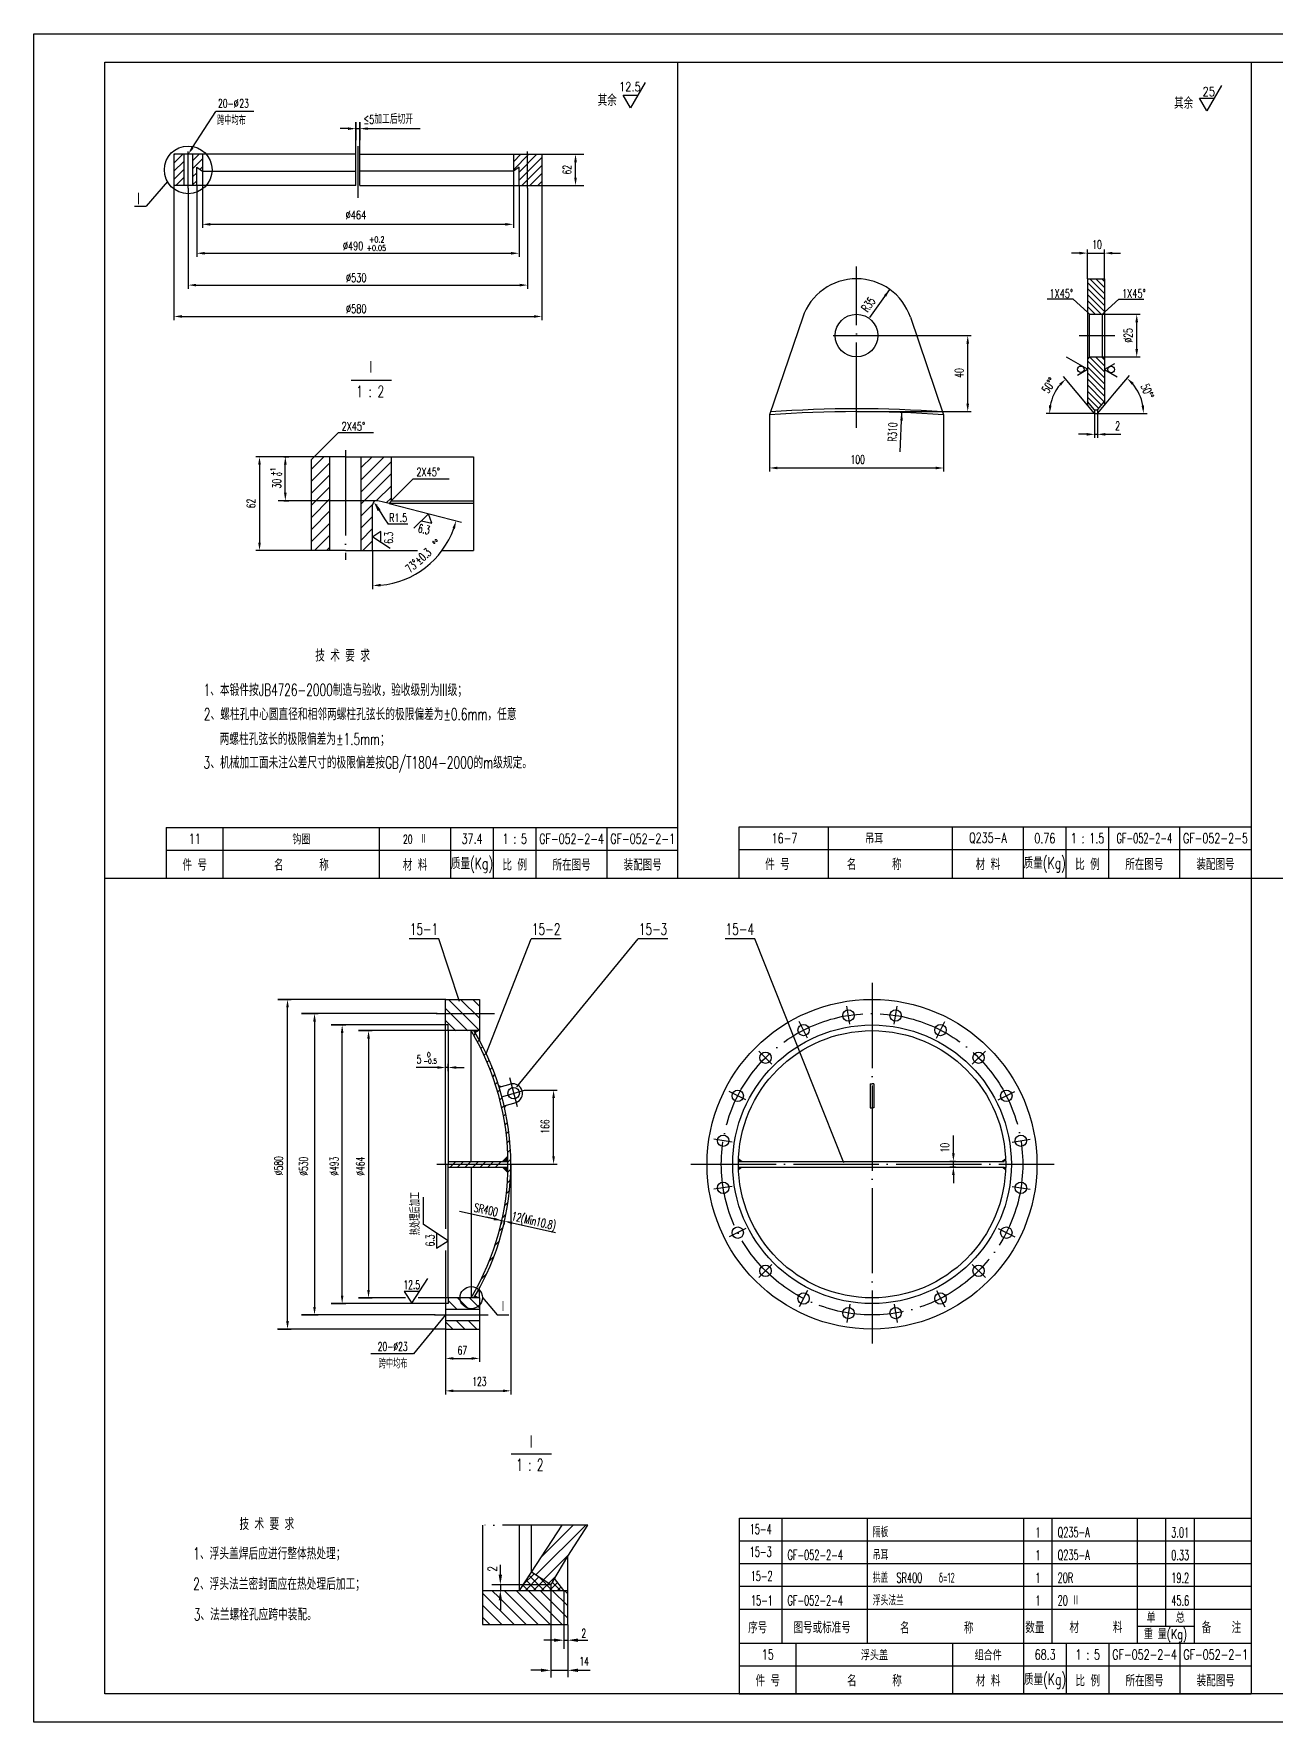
# Model space of a CAD drawing. Extents: x -1168 to 1459, y 189 to 1542.
# Drawn here: x -282 to 155, y 189 to 783 of the extents above; entities that cross this region are included whole.
import ezdxf
from ezdxf.enums import TextEntityAlignment as Align

# ---------------------------------------------------------------- set-up
doc = ezdxf.new("R2010")
doc.units = 0
doc.header["$MEASUREMENT"] = 0
doc.linetypes.add('DASHDOT-M', pattern=[36, 30, -3, 0, -3])
doc.linetypes.add('DIVIDE-M', pattern=[39, 30, -3, 0, -3, 0, -3])
doc.layers.get('0').update_dxf_attribs({"linetype": 'CONTINUOUS'})
for name, color, linetype in [('CDR_DWG1', 4, 'CONTINUOUS'), ('CDR_DWG2', 2, 'CONTINUOUS'), ('CDR_DWG3', 1, 'DASHDOT-M'), ('CDR_DWG4', 3, 'DIVIDE-M')]:
    doc.layers.add(name, color=color, linetype=linetype)
doc.styles.add('HZ', font='romans', dxfattribs={"width": 0.7, "bigfont": 'hz'})

# ---------------------------------------------------------------- blocks, each defined once
blk = doc.blocks.new('*X77')
for p, q in [((9.98, 45.33), (10.61, 45.97)), ((11.23, 43.05), (11.88, 43.7)), ((12.44, 40.72), (13.1, 41.39)), ((13.58, 38.33), (14.26, 39.01)), ((14.67, 35.88), (15.37, 36.58)), ((15.69, 33.37), (16.41, 34.09)), ((16.66, 30.8), (17.39, 31.53)), ((17.56, 28.16), (18.31, 28.92)), ((18.39, 25.46), (19.16, 26.23)), ((19.14, 22.68), (19.94, 23.47)), ((19.83, 19.83), (20.64, 20.64)), ((20.43, 16.89), (21.27, 17.73)), ((20.94, 13.87), (21.81, 14.73)), ((21.37, 10.76), (22.26, 11.65)), ((21.69, 7.55), (22.61, 8.47)), ((21.9, 4.22), (22.85, 5.18)), ((22, 0.78), (22.98, 1.77)), ((21.77, -6.52), (22.84, -5.45)), ((21.96, -2.79), (22.98, -1.77)), ((21.41, -10.41), (22.53, -9.29)), ((20.04, -18.86), (21.29, -17.6)), ((20.84, -14.51), (22.02, -13.33)), ((18.93, -23.5), (20.28, -22.15)), ((17.44, -28.52), (18.91, -27.06)), ((15.41, -34.09), (17.05, -32.45)), ((12.56, -40.48), (14.48, -38.56))]:
    blk.add_line(p, q)
blk = doc.blocks.new('*X73')
at = {"color": 0}
for p, q in [((138.34, 56.82), (127.28, 67.89)), ((133.11, 66.29), (130.58, 68.82)), ((146.83, 56.82), (134.83, 68.82)), ((151.07, 56.82), (139.07, 68.82)), ((155.31, 56.82), (143.31, 68.82)), ((157.28, 59.1), (147.55, 68.82)), ((157.28, 63.34), (151.8, 68.82)), ((157.28, 67.58), (156.04, 68.82)), ((134.1, 56.82), (127.28, 63.64)), ((129.86, 56.82), (127.28, 59.4)), ((142.58, 56.82), (134.08, 65.32))]:
    blk.add_line(p, q, dxfattribs=at)
blk = doc.blocks.new('*X72')
at = {"color": 0}
for p, q in [((141.67, 70.96), (145.38, 74.67)), ((142.36, 68.82), (147.09, 73.55)), ((146.14, 68.82), (142.59, 72.37)), ((148.97, 68.82), (143.71, 74.08)), ((145.19, 68.82), (148.8, 72.43)), ((151.8, 68.82), (147.03, 73.59)), ((148.02, 68.82), (153.17, 73.97)), ((150.84, 68.82), (153.63, 71.61)), ((154.63, 68.82), (151.77, 71.67)), ((140.48, 68.82), (140.36, 68.95)), ((143.31, 68.82), (141.47, 70.66)), ((153.67, 68.82), (154.89, 70.04))]:
    blk.add_line(p, q, dxfattribs=at)
blk = doc.blocks.new('*X71')
for p, q in [((18.71, 5.45), (36.26, 23)), ((20.8, 11.96), (31.84, 23)), ((21.38, 3.71), (30.56, 12.89))]:
    blk.add_line(p, q)
blk = doc.blocks.new('*X79')
at = {"color": 0}
for p, q in [((139.69, 161.53), (136.66, 164.57)), ((143.94, 161.53), (139.94, 165.53)), ((147.66, 162.05), (144.18, 165.53)), ((138.21, 154.53), (135.66, 157.08)), ((142.45, 154.53), (139.45, 157.53)), ((146.69, 154.53), (143.69, 157.53))]:
    blk.add_line(p, q, dxfattribs=at)
blk = doc.blocks.new('*X78')
for p, q in [((101.65, 99), (103.65, 101)), ((104.3, 99), (106.3, 101)), ((106.95, 99), (108.95, 101)), ((109.61, 99), (111.61, 101)), ((112.26, 99), (114.26, 101)), ((114.91, 99), (116.91, 101)), ((117.56, 99), (119.56, 101))]:
    blk.add_line(p, q)
blk = doc.blocks.new('*X80')
at = {"color": 0}
for p, q in [((143.52, 259.53), (135.66, 267.39)), ((147.66, 259.63), (136.76, 270.53)), ((147.66, 263.88), (141, 270.53)), ((147.66, 268.12), (145.25, 270.53)), ((139.27, 259.53), (135.66, 263.15))]:
    blk.add_line(p, q, dxfattribs=at)
blk = doc.blocks.new('*X83')
for p, q in [((97.49, 122.95), (101.86, 127.31)), ((97.49, 118.71), (103.99, 125.21)), ((114.99, 119.24), (123.07, 127.31)), ((114.99, 123.48), (118.83, 127.31)), ((114.99, 114.99), (125.49, 125.49)), ((97.49, 114.46), (103.99, 120.96)), ((114.99, 110.75), (125.49, 121.25)), ((97.49, 110.22), (103.99, 116.72)), ((120.35, 111.87), (125.49, 117.01)), ((97.49, 105.98), (103.99, 112.48)), ((97.49, 101.74), (103.99, 108.24)), ((114.99, 106.51), (119, 110.51)), ((123.8, 111.07), (125.49, 112.77)), ((97.49, 97.49), (103.99, 103.99)), ((114.99, 102.27), (118.99, 106.27)), ((114.99, 98.02), (118.99, 102.02)), ((98.56, 94.31), (103.99, 99.75)), ((102.8, 94.31), (103.99, 95.51)), ((115.53, 94.31), (118.99, 97.78))]:
    blk.add_line(p, q)
blk = doc.blocks.new('*X82')
for p, q in [((47.89, 211.94), (51.06, 215.11)), ((47.89, 214.77), (48.23, 215.11)), ((54.39, 212.78), (56.72, 215.11)), ((47.89, 209.11), (51.39, 212.61)), ((47.89, 206.28), (51.39, 209.78)), ((54.39, 209.96), (57.89, 213.46)), ((54.39, 207.13), (55.89, 208.63)), ((57.02, 209.76), (57.89, 210.63)), ((48.54, 204.11), (51.39, 206.96)), ((51.37, 204.11), (51.39, 204.13)), ((54.39, 204.3), (55.89, 205.8))]:
    blk.add_line(p, q)
blk = doc.blocks.new('*X81')
for p, q in [((167.24, 209.67), (172.68, 215.11)), ((167.24, 212.5), (169.85, 215.11)), ((169.24, 208.84), (175.51, 215.11)), ((169.24, 206.01), (177.24, 214.01)), ((170.17, 204.11), (177.24, 211.18)), ((173, 204.11), (177.24, 208.36)), ((175.82, 204.11), (177.24, 205.53))]:
    blk.add_line(p, q)

msp = doc.modelspace()

# ---------------------------------------------------------------- linework, layer by layer
for p, q in [((-281.63, 782.8), (559.37, 782.8)), ((-281.63, 188.8), (-281.63, 782.8)), ((-55.13, 485.8), (-55.13, 772.8)), ((146.37, 772.8), (146.37, 198.8)), ((136.03, 764.63), (130.88, 755.71)), ((-225.82, 742.77), (-217.59, 755.45)), ((-204.27, 755.45), (-217.59, 755.45)), ((128.3, 760.17), (133.46, 760.17)), ((130.88, 755.71), (128.3, 760.17)), ((-171.14, 749.43), (-173.94, 749.43)), ((-168.34, 740.48), (-168.34, 751.67)), ((-168.34, 751.67), (-168.34, 745.35)), ((-168.34, 749.43), (-166.99, 749.43)), ((-166.99, 740.48), (-166.99, 751.67)), ((-166.99, 751.67), (-166.99, 745.35)), ((-164.19, 749.43), (-145.76, 749.43)), ((-103.05, 740.42), (-88.22, 740.42)), ((-91.49, 740.42), (-89.9, 740.42)), ((-91.15, 732.22), (-91.15, 737.62)), ((-234.65, 730.81), (-242.13, 722.18)), ((-222.34, 734.42), (-222.34, 714.52)), ((-112.99, 734.42), (-112.99, 714.52)), ((-232.34, 729.42), (-232.34, 682.1)), ((-227.34, 728.52), (-227.34, 693.13)), ((-224.34, 729.42), (-224.34, 704.33)), ((-110.99, 729.42), (-110.99, 704.33)), ((-107.99, 728.52), (-107.99, 693.13)), ((-103.05, 729.42), (-88.22, 729.42)), ((-102.99, 729.42), (-102.99, 682.1)), ((-91.49, 729.42), (-89.9, 729.42)), ((-246.24, 722.18), (-242.13, 722.18)), ((-219.54, 715.77), (-115.79, 715.77)), ((88.86, 696.62), (88.86, 706.89)), ((94.86, 696.62), (94.86, 706.89)), ((-221.54, 705.58), (-113.79, 705.58)), ((86.06, 705.64), (83.26, 705.64)), ((88.86, 705.64), (94.86, 705.64)), ((97.66, 705.64), (100.46, 705.64)), ((94.86, 689.31), (88.86, 695.31)), ((94.86, 691.43), (89.67, 696.62)), ((94.86, 693.55), (91.8, 696.62)), ((94.86, 695.68), (93.92, 696.62)), ((-224.54, 694.38), (-110.79, 694.38)), ((12.29, 683.03), (19.35, 692.86)), ((83.83, 689.41), (74.65, 689.41)), ((88.86, 684.87), (83.83, 689.41)), ((94.86, 687.19), (88.86, 693.19)), ((94.86, 685.07), (88.86, 691.07)), ((94.86, 684.87), (99.9, 689.41)), ((99.9, 689.41), (108.74, 689.41)), ((-229.54, 683.35), (-105.79, 683.35)), ((93.69, 684.12), (88.86, 688.95)), ((93.69, 684.12), (107.43, 684.12)), ((106.18, 671.92), (106.18, 681.32)), ((19.85, 676.62), (48.01, 676.62)), ((46.76, 652.67), (46.76, 673.82)), ((88.86, 664.76), (81.51, 669)), ((94.86, 661.74), (88.86, 667.74)), ((94.86, 659.61), (88.86, 665.61)), ((94.86, 663.86), (89.6, 669.11)), ((94.86, 665.98), (91.72, 669.12)), ((94.86, 668.1), (93.84, 669.12)), ((94.11, 669.12), (107.43, 669.12)), ((98.33, 666.73), (94.86, 664.73)), ((-170.09, 660.98), (-155.84, 660.98)), ((85.24, 656.52), (80.39, 662.29)), ((85.4, 662.76), (88.86, 664.76)), ((94.86, 657.49), (88.86, 663.49)), ((94.86, 655.37), (88.86, 661.37)), ((94.86, 664.73), (99.3, 662.17)), ((98.39, 656.4), (103.59, 662.6)), ((88.86, 652.2), (85.24, 656.52)), ((94.78, 653.33), (88.86, 659.25)), ((93.81, 652.18), (88.86, 657.13)), ((92.85, 651.02), (88.86, 655.01)), ((94.86, 652.2), (98.39, 656.4)), ((-22.94, 648.72), (-22.94, 628.8)), ((7.67, 649.87), (48.01, 649.87)), ((23.05, 635.72), (23.6, 649.56)), ((38.29, 648.72), (38.29, 628.8)), ((81.83, 649.22), (74.29, 649.22)), ((91.36, 649.22), (81.83, 649.22)), ((91.36, 649.22), (91.36, 640.64)), ((92.36, 649.22), (92.36, 640.64)), ((92.36, 649.22), (101.73, 649.22)), ((101.73, 649.22), (109.83, 649.22)), ((-182.99, 634.01), (-174.51, 642.49)), ((-174.51, 642.49), (-162.17, 642.49)), ((88.56, 641.89), (85.76, 641.89)), ((91.36, 641.89), (92.36, 641.89)), ((95.16, 641.89), (100.61, 641.89)), ((-202.05, 634.01), (-203.51, 634.01)), ((-183.05, 634.01), (-203.35, 634.01)), ((-202.26, 631.21), (-202.26, 603.81)), ((-196.09, 634.01), (-202.05, 634.01)), ((-193.69, 634.01), (-191.94, 634.01)), ((-193.19, 621.32), (-193.19, 631.21)), ((-171.99, 634.01), (-166.49, 634.01)), ((-171.99, 634.01), (-166.99, 634.01)), ((-166.49, 634.01), (-155.99, 634.01)), ((-20.14, 630.05), (35.49, 630.05)), ((-155.99, 618.51), (-148.21, 626.28)), ((-148.21, 626.28), (-135.58, 626.28)), ((-160.68, 618.52), (-195.75, 618.52)), ((-193.69, 618.52), (-191.94, 618.52)), ((-161.28, 616.77), (-161.24, 616.94)), ((-161.08, 617.07), (-160.9, 617.07)), ((-160.2, 615.16), (-158.35, 612.19)), ((-158.35, 612.19), (-157, 610.3)), ((-155.99, 617.51), (-156.69, 617.51)), ((-131.2, 610.91), (-156.63, 617.49)), ((-142.86, 613.93), (-148.05, 608.82)), ((-141.68, 610.69), (-142.86, 613.93)), ((-159.56, 607.69), (-162.47, 605.85)), ((-159.56, 603.94), (-159.56, 607.69)), ((-150.1, 610.3), (-157, 610.3)), ((-145.35, 611.49), (-141.68, 610.69)), ((-202.05, 601.01), (-203.51, 601.01)), ((-184.05, 601.01), (-202.05, 601.01)), ((-162.49, 601.01), (-162.49, 587.43)), ((-162.47, 605.85), (-156.38, 601.86)), ((-235.03, 495.62), (-55.03, 495.62)), ((-33.63, 495.8), (146.37, 495.8)), ((-33.63, 495.8), (146.37, 495.8)), ((-256.63, 485.8), (549.37, 485.8)), ((-235.13, 485.8), (-55.13, 485.8)), ((-139.21, 464.44), (-149.65, 464.44)), ((-131.97, 442.36), (-139.21, 464.44)), ((-122.69, 423.66), (-106.69, 464.44)), ((-111.74, 412.38), (-69.11, 464.44)), ((-96.24, 464.44), (-106.69, 464.44)), ((-58.66, 464.44), (-69.11, 464.44)), ((-28.14, 464.44), (-38.58, 464.44)), ((3.23, 385.59), (-28.14, 464.44)), ((-136.73, 443.1), (-195.84, 443.1)), ((-195.84, 443.1), (-191.16, 443.1)), ((-192.41, 329.9), (-192.41, 440.3)), ((-139.76, 438.1), (-187.54, 438.1)), ((-187.54, 438.1), (-181.67, 438.1)), ((-182.92, 435.3), (-182.92, 334.9)), ((-136.83, 434.1), (-177.04, 434.1)), ((-177.04, 434.1), (-171.95, 434.1)), ((-173.2, 338.9), (-173.2, 431.3)), ((-135.84, 432.1), (-167.4, 432.1)), ((-167.4, 432.1), (-162.67, 432.1)), ((-163.92, 429.3), (-163.92, 340.9)), ((-139.69, 419.13), (-147.17, 419.13)), ((-136.89, 417.9), (-136.89, 420.38)), ((-135.89, 419.13), (-136.89, 419.13)), ((-135.89, 417.9), (-135.89, 420.38)), ((-133.09, 419.13), (-130.29, 419.13)), ((-109.04, 411.2), (-97.61, 411.2)), ((-98.86, 387.9), (-98.86, 408.4)), ((41.72, 388.9), (41.72, 395.22)), ((-113.89, 385.03), (-113.89, 306.51)), ((-110.89, 385.1), (-97.61, 385.1)), ((42.49, 386.1), (40.47, 386.1)), ((42.49, 384.1), (40.47, 384.1)), ((41.72, 384.1), (41.72, 386.1)), ((41.72, 381.3), (41.72, 378.5)), ((-144.59, 363.91), (-144.59, 373.51)), ((-132, 368.6), (-117.06, 365.28)), ((-135.89, 358.21), (-144.59, 363.91)), ((-119.79, 365.88), (-122.53, 366.5)), ((-117.06, 365.28), (-117.34, 364.05)), ((-117.06, 365.27), (-116.11, 365.06)), ((-116.11, 365.07), (-116.38, 363.84)), ((-113.38, 364.44), (-98.22, 361.04)), ((-140.05, 360.94), (-140.05, 355.58)), ((-140.05, 355.58), (-135.89, 358.21)), ((-136.89, 354.81), (-136.89, 336.35)), ((-148.74, 336.21), (-143.04, 344.91)), ((-146, 340.38), (-151.37, 340.38)), ((-151.37, 340.38), (-148.74, 336.21)), ((-124.89, 338.1), (-124.89, 341.95)), ((-136.86, 336.1), (-177.12, 336.1)), ((-177.12, 336.1), (-171.95, 336.1)), ((-150.89, 338.1), (-167.4, 338.1)), ((-167.4, 338.1), (-162.67, 338.1)), ((-134.75, 338.1), (-146.5, 338.1)), ((-123.87, 338.17), (-118.7, 332.1)), ((-136.86, 327.1), (-195.94, 327.1)), ((-195.84, 327.1), (-191.16, 327.1)), ((-140.49, 332.1), (-187.54, 332.1)), ((-187.54, 332.1), (-181.67, 332.1)), ((-136.89, 332.1), (-148.14, 318.38)), ((-136.86, 327.1), (-136.86, 315.55)), ((-124.89, 327.1), (-124.89, 315.55)), ((-118.7, 332.1), (-114.58, 332.1)), ((-148.14, 318.38), (-163.14, 318.38)), ((-136.86, 315.55), (-136.86, 304.14)), ((-134.06, 316.8), (-127.69, 316.8)), ((-134.06, 305.39), (-116.69, 305.39)), ((-113.89, 306.51), (-113.89, 304.14)), ((-33.53, 252.62), (146.47, 252.62)), ((-117.58, 240.69), (-117.58, 244.19)), ((-93.83, 235.19), (-93.83, 247.19)), ((-33.53, 244.62), (146.47, 244.62)), ((-99.13, 238.36), (-99.89, 237.19)), ((-99.89, 237.19), (-120.58, 237.19)), ((-117.58, 237.19), (-117.58, 235.19)), ((-117.58, 231.69), (-117.58, 228.19)), ((-99.83, 237.12), (-99.83, 204.55)), ((-95.24, 235.12), (-95.24, 214.66)), ((-33.53, 236.62), (146.47, 236.62)), ((-33.53, 228.62), (146.47, 228.62)), ((116.47, 222.62), (116.47, 228.62)), ((-93.83, 223.12), (-93.83, 204.63)), ((106.47, 222.62), (126.47, 222.62)), ((-98.74, 217.66), (-102.24, 217.66)), ((-95.24, 217.66), (-93.88, 217.66)), ((-90.33, 217.66), (-86.83, 217.66)), ((-33.53, 208.62), (146.47, 208.62)), ((-103.33, 207.07), (-106.83, 207.07)), ((-99.76, 207.07), (-93.81, 207.07)), ((-90.33, 207.07), (-86.03, 207.07)), ((-33.63, 198.8), (146.37, 198.8)), ((559.37, 188.8), (-281.63, 188.8))]:
    msp.add_line(p, q)
msp.add_lwpolyline([(-66.63, 765.63), (-71.78, 756.7), (-74.36, 761.16), (-69.21, 761.16)])
for centre, radius in [((-227.34, 734.93), 8.39), ((86.55, 664.76), 1.15), ((97.17, 664.73), 1.15), ((-127.8, 338.17), 3.94)]:
    msp.add_circle(centre, radius)
for centre, radius, start, end in [((91.36, 649.22), 15.82, 140.15415, 169.84585), ((92.36, 649.22), 16.22, 9.90494, 40.09506), ((-162.49, 619.01), 30.32, 275.29288, 340.20645)]:
    msp.add_arc(centre, radius, start, end)
for points in [[(-171.14, 749.89), (-171.14, 748.96), (-168.34, 749.43)], [(-164.19, 749.89), (-164.19, 748.96), (-166.99, 749.43)], [(-225.43, 742.52), (-226.21, 743.02), (-227.34, 740.42)], [(-91.61, 737.62), (-90.68, 737.62), (-91.15, 740.42)], [(-91.61, 732.22), (-90.68, 732.22), (-91.15, 729.42)], [(-219.54, 716.23), (-219.54, 715.3), (-222.34, 715.77)], [(-115.79, 716.23), (-115.79, 715.3), (-112.99, 715.77)], [(-221.54, 706.05), (-221.54, 705.12), (-224.34, 705.58)], [(-113.79, 706.05), (-113.79, 705.12), (-110.99, 705.58)], [(86.06, 706.1), (86.06, 705.17), (88.86, 705.64)], [(97.66, 706.1), (97.66, 705.17), (94.86, 705.64)], [(-224.54, 694.85), (-224.54, 693.92), (-227.34, 694.38)], [(-110.79, 694.85), (-110.79, 693.92), (-107.99, 694.38)], [(17.34, 690.86), (18.1, 690.31), (19.35, 692.86)], [(-229.54, 683.82), (-229.54, 682.89), (-232.34, 683.35)], [(-105.79, 683.82), (-105.79, 682.89), (-102.99, 683.35)], [(105.72, 681.32), (106.65, 681.32), (106.18, 684.12)], [(46.29, 673.82), (47.22, 673.82), (46.76, 676.62)], [(105.72, 671.92), (106.65, 671.92), (106.18, 669.12)], [(78.89, 659.68), (79.55, 659.02), (81.19, 661.33)], [(104.44, 659.33), (105.1, 659.99), (102.79, 661.64)], [(23.02, 646.78), (23.95, 646.74), (23.6, 649.56)], [(46.29, 652.67), (47.22, 652.67), (46.76, 649.87)], [(76.25, 651.96), (75.33, 652.05), (75.54, 649.22)], [(108.8, 652.05), (107.87, 651.96), (108.58, 649.22)], [(88.56, 642.36), (88.56, 641.42), (91.36, 641.89)], [(95.16, 642.36), (95.16, 641.42), (92.36, 641.89)], [(-202.73, 631.21), (-201.8, 631.21), (-202.26, 634.01)], [(-193.65, 631.21), (-192.72, 631.21), (-193.19, 634.01)], [(-20.14, 630.51), (-20.14, 629.58), (-22.94, 630.05)], [(35.49, 630.51), (35.49, 629.58), (38.29, 630.05)], [(-193.65, 621.32), (-192.72, 621.32), (-193.19, 618.52)], [(-159.71, 615.47), (-160.7, 614.85), (-162.05, 618.13)], [(-134.41, 608.88), (-133.52, 608.6), (-133.14, 611.41)], [(-202.73, 603.81), (-201.8, 603.81), (-202.26, 601.01)], [(-159.67, 588.35), (-159.72, 589.28), (-162.49, 588.68)], [(-192.88, 440.3), (-191.95, 440.3), (-192.41, 443.1)], [(-183.38, 435.3), (-182.45, 435.3), (-182.92, 438.1)], [(-173.67, 431.3), (-172.74, 431.3), (-173.2, 434.1)], [(-164.39, 429.3), (-163.46, 429.3), (-163.92, 432.1)], [(-126.89, 432.1), (-124.89, 432.1), (-126.37, 431.23)], [(-139.69, 419.6), (-139.69, 418.67), (-136.89, 419.13)], [(-133.09, 419.6), (-133.09, 418.67), (-135.89, 419.13)], [(-117.99, 412.18), (-116.85, 412.5), (-118.24, 412.97)], [(-99.33, 408.4), (-98.39, 408.4), (-98.86, 411.2)], [(-116.24, 405.64), (-115.11, 405.96), (-116.04, 404.84)], [(-115.09, 386.01), (-117.09, 386.1), (-115.2, 388.02)], [(-99.33, 387.9), (-98.39, 387.9), (-98.86, 385.1)], [(-33.8, 386.1), (-32.3, 386.12), (-33.71, 387.18)], [(41.25, 388.9), (42.19, 388.9), (41.72, 386.1)], [(60.04, 386.1), (58.54, 386.12), (59.95, 387.18)], [(-115.08, 384.16), (-117.08, 384.06), (-115.18, 382.16)], [(-33.8, 384.1), (-32.3, 384.07), (-33.71, 383.01)], [(41.25, 381.3), (42.19, 381.3), (41.72, 384.1)], [(60.04, 384.1), (58.54, 384.07), (59.95, 383.01)], [(-119.69, 366.34), (-119.9, 365.43), (-117.06, 365.27)], [(-119.69, 366.34), (-119.89, 365.43), (-117.06, 365.28)], [(-113.28, 364.9), (-113.48, 363.99), (-116.11, 365.06)], [(-173.67, 338.9), (-172.74, 338.9), (-173.2, 336.1)], [(-164.39, 340.9), (-163.46, 340.9), (-163.92, 338.1)], [(-124.89, 338.1), (-126.89, 338.1), (-126.37, 338.94)], [(-183.38, 334.9), (-182.45, 334.9), (-182.92, 332.1)], [(-124.89, 338.1), (-126.89, 338.1), (-126.89, 338.1)], [(-126.89, 338.1), (-126.89, 338.1), (-126.89, 338.1)], [(-192.88, 329.9), (-191.95, 329.9), (-192.41, 327.1)], [(-134.06, 317.26), (-134.06, 316.33), (-136.86, 316.8)], [(-127.69, 317.26), (-127.69, 316.33), (-124.89, 316.8)], [(-134.06, 305.86), (-134.06, 304.92), (-136.86, 305.39)], [(-116.69, 305.86), (-116.69, 304.92), (-113.89, 305.39)], [(-116.99, 240.69), (-118.16, 240.69), (-117.58, 237.19)], [(-116.99, 231.69), (-118.16, 231.69), (-117.58, 235.19)], [(-98.74, 217.08), (-98.74, 218.25), (-95.24, 217.66)], [(-90.33, 217.08), (-90.33, 218.25), (-93.83, 217.66)], [(-103.33, 206.49), (-103.33, 207.65), (-99.83, 207.07)], [(-90.33, 206.49), (-90.33, 207.65), (-93.83, 207.07)]]:
    msp.add_solid(points)
at = {"layer": 'CDR_DWG1'}
for p, q in [((-256.63, 772.8), (549.37, 772.8)), ((-256.63, 198.8), (-256.63, 772.8)), ((-232.34, 740.42), (-232.34, 729.42)), ((-228.84, 740.42), (-232.34, 740.42)), ((-228.84, 740.42), (-228.84, 729.42)), ((-225.84, 740.42), (-228.84, 740.42)), ((-225.84, 740.42), (-225.84, 729.42)), ((-222.34, 740.42), (-225.84, 740.42)), ((-222.34, 740.42), (-222.34, 734.42)), ((-168.34, 740.42), (-222.34, 740.42)), ((-168.34, 729.42), (-168.34, 740.42)), ((-166.99, 740.42), (-112.99, 740.42)), ((-166.99, 729.42), (-166.99, 740.42)), ((-112.99, 740.42), (-112.99, 734.42)), ((-112.99, 740.42), (-102.99, 740.42)), ((-102.99, 740.42), (-102.99, 729.42)), ((-224.34, 735.92), (-222.34, 734.42)), ((-224.34, 729.42), (-224.34, 735.92)), ((-222.34, 734.42), (-168.34, 734.42)), ((-112.99, 734.42), (-166.99, 734.42)), ((-110.99, 735.92), (-112.99, 734.42)), ((-110.99, 729.42), (-110.99, 735.92)), ((-228.84, 729.42), (-232.34, 729.42)), ((-225.84, 729.42), (-228.84, 729.42)), ((-224.34, 729.42), (-225.84, 729.42)), ((-168.36, 729.42), (-224.34, 729.42)), ((-167, 729.42), (-110.99, 729.42)), ((-110.99, 729.42), (-102.99, 729.42)), ((88.86, 696.62), (88.86, 684.87)), ((88.86, 696.62), (94.86, 696.62)), ((94.86, 696.62), (94.86, 684.87)), ((91.57, 684.12), (88.86, 686.83)), ((88.86, 684.87), (88.86, 652.2)), ((89.61, 684.12), (88.86, 684.87)), ((89.61, 669.12), (89.61, 684.12)), ((89.61, 684.12), (94.11, 684.12)), ((94.86, 684.87), (94.11, 684.12)), ((94.11, 669.12), (94.11, 684.12)), ((94.86, 684.87), (94.86, 652.2)), ((-11.26, 683.06), (-22.94, 648.72)), ((26.61, 683.06), (38.29, 648.72)), ((89.61, 669.12), (88.86, 668.37)), ((89.61, 669.12), (94.11, 669.12)), ((94.11, 669.12), (94.86, 668.37)), ((91.36, 650.45), (88.86, 653.43)), ((92.36, 650.45), (94.86, 653.43)), ((7.67, 649.87), (19.91, 649.87)), ((91.36, 649.22), (88.86, 652.2)), ((91.36, 650.45), (92.36, 650.45)), ((91.36, 650.45), (91.36, 649.22)), ((91.36, 649.22), (92.36, 649.22)), ((92.36, 649.22), (94.86, 652.2)), ((92.36, 650.45), (92.36, 649.22)), ((-182.99, 634.01), (-183.99, 633.01)), ((-183.99, 601.01), (-183.99, 633.01)), ((-177.49, 634.01), (-182.99, 634.01)), ((-177.49, 601.01), (-177.49, 634.01)), ((-171.99, 634.01), (-177.49, 634.01)), ((-171.99, 634.01), (-126.99, 634.01)), ((-166.49, 601.01), (-166.49, 634.01)), ((-155.99, 634.01), (-155.99, 618.51)), ((-126.99, 634.01), (-126.99, 601.01)), ((-156.69, 617.51), (-160.61, 618.52)), ((-155.99, 618.51), (-156.69, 617.51)), ((-155.99, 618.51), (-126.99, 618.51)), ((-162.49, 601.01), (-162.49, 617.07)), ((-126.99, 617.51), (-155.99, 617.51)), ((-177.49, 601.01), (-183.99, 601.01)), ((-171.99, 601.01), (-177.49, 601.01)), ((-171.99, 601.01), (-166.49, 601.01)), ((-166.49, 601.01), (-162.49, 601.01)), ((-162.49, 601.01), (-146.75, 601.01)), ((-138.09, 601.01), (-126.99, 601.01)), ((-235.03, 503.62), (-235.13, 485.8)), ((-235.03, 503.62), (-55.03, 503.62)), ((-215.03, 485.62), (-215.03, 503.62)), ((-160.03, 485.62), (-160.03, 503.62)), ((-135.03, 485.62), (-135.03, 503.62)), ((-120.03, 485.62), (-120.03, 503.62)), ((-105.03, 485.62), (-105.03, 503.62)), ((-80.03, 485.62), (-80.03, 503.62)), ((-33.63, 485.8), (-33.63, 503.8)), ((-33.63, 503.8), (146.37, 503.8)), ((-33.63, 503.8), (146.37, 503.8)), ((-33.63, 503.8), (146.37, 503.8)), ((-2.19, 485.8), (-2.19, 503.8)), ((41.37, 485.8), (41.37, 503.8)), ((66.37, 485.8), (66.37, 503.8)), ((81.37, 485.8), (81.37, 503.8)), ((96.37, 485.8), (96.37, 503.8)), ((121.37, 485.8), (121.37, 503.8)), ((-136.89, 443.1), (-124.89, 443.1)), ((-136.89, 434.1), (-136.89, 443.1)), ((-124.89, 443.1), (-124.89, 432.1)), ((-136.89, 385.1), (-136.89, 434.1)), ((-135.89, 434.1), (-136.89, 434.1)), ((-135.89, 432.1), (-135.89, 434.1)), ((-135.89, 432.1), (-135.89, 385.1)), ((-124.89, 432.1), (-135.89, 432.1)), ((-127.89, 386.23), (-127.89, 432.1)), ((-124.89, 432.1), (-124.89, 428.78)), ((-117.99, 412.18), (-113.83, 413.37)), ((12.45, 413.37), (13.11, 413.37)), ((12.45, 413.37), (12.45, 404.92)), ((13.78, 413.37), (13.11, 413.37)), ((13.78, 413.37), (13.78, 404.92)), ((-116.22, 405.65), (-111.96, 406.87)), ((12.45, 404.92), (13.11, 404.92)), ((13.78, 404.92), (13.11, 404.92)), ((-136.89, 385.1), (-136.89, 362.36)), ((-135.89, 386.1), (-115.09, 386.1)), ((-135.89, 338.1), (-135.89, 385.1)), ((-135.89, 384.1), (-115.09, 384.1)), ((-127.89, 384.21), (-127.89, 338.1)), ((-33.83, 386.1), (59.61, 386.1)), ((-33.83, 384.1), (59.61, 384.1)), ((-135.89, 336.1), (-136.89, 336.1)), ((-136.89, 336.1), (-136.89, 334.1)), ((-136.89, 334.1), (-136.89, 330.1)), ((-136.89, 334.1), (-124.89, 334.1)), ((-135.89, 338.1), (-135.89, 336.1)), ((-124.89, 338.1), (-135.89, 338.1)), ((-124.89, 338.1), (-124.89, 334.1)), ((-124.89, 334.1), (-124.89, 330.1)), ((-136.89, 330.1), (-136.89, 327.1)), ((-136.89, 330.1), (-124.89, 330.1)), ((-136.89, 327.1), (-124.89, 327.1)), ((-124.89, 330.1), (-124.89, 327.1)), ((-123.83, 258.19), (-123.83, 223.19)), ((-110.83, 235.19), (-110.83, 258.19)), ((-106.63, 241.62), (-95.83, 258.19)), ((-106.63, 241.62), (-106.63, 258.19)), ((-93.83, 247.19), (-86.83, 258.19)), ((-33.53, 198.62), (-33.53, 260.62)), ((-33.53, 260.62), (146.47, 260.62)), ((-18.53, 228.62), (-18.53, 260.62)), ((11.47, 228.62), (11.47, 260.62)), ((66.47, 228.62), (66.47, 260.62)), ((76.47, 228.62), (76.47, 260.62)), ((106.47, 228.62), (106.47, 260.62)), ((116.47, 228.62), (116.47, 260.62)), ((126.47, 216.62), (126.47, 260.62)), ((-99.13, 238.36), (-93.83, 247.19)), ((-110.83, 235.19), (-106.63, 241.62)), ((-99.83, 237.19), (-106.63, 241.62)), ((-95.24, 235.19), (-98.55, 239.32)), ((-123.83, 235.19), (-110.83, 235.19)), ((-110.83, 235.19), (-93.83, 235.19)), ((-93.83, 223.19), (-93.83, 235.19)), ((-18.53, 216.62), (-18.53, 228.62)), ((11.47, 216.62), (11.47, 228.62)), ((66.47, 216.62), (66.47, 228.62)), ((76.47, 216.62), (76.47, 228.62)), ((106.47, 216.62), (106.47, 228.62)), ((-123.83, 223.19), (-93.83, 223.19)), ((-33.53, 216.62), (146.47, 216.62)), ((-13.53, 198.62), (-13.53, 216.62)), ((41.47, 198.62), (41.47, 216.62)), ((66.47, 198.62), (66.47, 216.62)), ((81.47, 198.62), (81.47, 216.62)), ((96.47, 198.62), (96.47, 216.62)), ((121.47, 198.62), (121.47, 216.62)), ((549.37, 198.8), (-256.63, 198.8))]:
    msp.add_line(p, q, dxfattribs=at)
for centre, radius in [((7.67, 676.62), 7.5), ((13.11, 385.1), 58), ((13.11, 385.1), 49), ((-10.95, 432.32), 2), ((4.82, 437.44), 2), ((21.4, 437.44), 2), ((37.17, 432.32), 2), ((13.11, 385.1), 47), ((-24.36, 422.57), 2), ((50.59, 422.57), 2), ((-112.89, 410.1), 2), ((-34.11, 409.16), 2), ((60.34, 409.16), 2), ((-39.23, 393.39), 2), ((65.46, 393.39), 2), ((-39.23, 376.8), 2), ((65.46, 376.8), 2), ((-34.11, 361.03), 2), ((60.34, 361.03), 2), ((-24.36, 347.62), 2), ((50.59, 347.62), 2), ((-10.95, 337.87), 2), ((37.17, 337.87), 2), ((4.82, 332.75), 2), ((21.4, 332.75), 2)]:
    msp.add_circle(centre, radius, dxfattribs=at)
for centre, radius, start, end in [((7.67, 676.62), 20, 18.77819, 161.22181), ((7.67, 243.62), 406.25, 85.67849, 94.32151), ((7.67, 243.62), 407.25, 85.73848, 94.26152), ((-160.99, 617.07), 1.5, 75.49934, 180), ((-206.35, 385.1), 91.46, 329.07756, 30.92244), ((-205.35, 385.1), 91.46, 329.07756, 30.92244), ((-113.22, 410.03), 3.4, 291.70928, 100.29072)]:
    msp.add_arc(centre, radius, start, end, dxfattribs=at)
at = {"layer": 'CDR_DWG2'}
msp.add_line((-113.8, 283.24), (-99.56, 283.24), dxfattribs=at)
at = {"layer": 'CDR_DWG3', "linetype": 'DASHDOT-M'}
for p, q in [((-167.7, 743.26), (-167.7, 725.1)), ((-227.34, 728.52), (-227.34, 741.33)), ((-107.99, 728.52), (-107.99, 741.33)), ((7.67, 644.21), (7.67, 700.94)), ((-0.57, 676.62), (19.85, 676.62)), ((85.96, 676.62), (98.53, 676.62)), ((-171.99, 636.28), (-171.99, 597.79)), ((13.11, 448.93), (13.11, 322.03)), ((5.32, 434.33), (4.3, 440.75)), ((20.91, 434.33), (21.93, 440.75)), ((-140.09, 438.1), (-119.64, 438.1)), ((-9.52, 429.51), (-12.47, 435.31)), ((35.74, 429.51), (38.7, 435.31)), ((-22.13, 420.34), (-26.73, 424.94)), ((48.36, 420.34), (52.96, 424.94)), ((-116.73, 408.99), (-109.04, 411.2)), ((-111.51, 405.29), (-114.29, 415.45)), ((-31.3, 407.72), (-37.1, 410.68)), ((57.52, 407.72), (63.32, 410.68)), ((-36.12, 392.89), (-42.55, 393.91)), ((62.34, 392.89), (68.77, 393.91)), ((-139.89, 385.1), (-110.89, 385.1)), ((-50.64, 385.1), (77.2, 385.1)), ((-36.12, 377.3), (-42.55, 376.28)), ((62.34, 377.3), (68.77, 376.28)), ((-31.3, 362.47), (-37.1, 359.51)), ((57.52, 362.47), (63.32, 359.51)), ((-22.13, 349.85), (-26.73, 345.25)), ((48.36, 349.85), (52.96, 345.25)), ((-9.52, 340.68), (-12.47, 334.89)), ((35.74, 340.68), (38.7, 334.89)), ((5.32, 335.87), (4.3, 329.44)), ((20.91, 335.87), (21.93, 329.44)), ((-140.7, 332.1), (-121.89, 332.1))]:
    msp.add_line(p, q, dxfattribs=at)
msp.add_circle((13.11, 385.1), 53, dxfattribs=at)
at = {"layer": 'CDR_DWG4', "linetype": 'DIVIDE-M'}
msp.add_line((-86.83, 258.19), (-123.83, 258.19), dxfattribs=at)

# ---------------------------------------------------------------- block references
for name, p in [('*X82', (-280.23, 525.31)), ('*X81', (-280.23, 525.31)), ('*X83', (-281.48, 506.69)), ('*X80', (-272.55, 172.56)), ('*X77', (-136.89, 385.1)), ('*X78', (-236.89, 285.1)), ('*X79', (-272.55, 172.56)), ('*X71', (-123.83, 235.19)), ('*X72', (-251.11, 166.37)), ('*X73', (-251.11, 166.37))]:
    msp.add_blockref(name, p)

# ---------------------------------------------------------------- texts
at = {"style": 'HZ'}
for s, height, width, p in [('其余', 4, 0.7, (-83.35, 757.41)), ('12.5', 3.2, 0.8, (-75.88, 762.56)), ('其余', 4, 0.7, (119.31, 756.42)), ('25', 3.2, 0.8, (129.32, 760.87)), ('20-', 3, 0.65, (-216.84, 756.81)), ('%%c', 3, 0.65, (-211.32, 756.81)), ('23', 3, 0.65, (-209.37, 756.81)), ('≤5加工后切开', 3, 0.7, (-165.68, 751.17)), ('跨中均布', 3, 0.65, (-217.18, 750.71)), ('I', 4, 0.68, (-245.29, 722.81)), ('+0.2', 2.04, 0.7, (-163.75, 709.41)), ('10', 3, 0.65, (90.56, 707.14)), ('1X45%%D', 3, 0.7, (75.51, 689.94)), ('1X45%%D', 3, 0.7, (101.03, 689.94)), ('I', 4, 0.7, (-163.61, 663.62)), ('1 : 2', 4, 0.7, (-168.27, 654.99)), ('2X45%%D', 3, 0.7, (-173.4, 643.21)), ('2', 3, 0.65, (98.64, 643.39)), ('2X45%%D', 3, 0.7, (-147.1, 627.14)), ('100', 3, 0.65, (5.56, 631.55)), ('           技 术 要 求', 4.2, 0.65, (-205.08, 561.94)), ('1、本锻件按JB4726-2000制造与验收，验收级别为III级；', 4.2, 0.65, (-221.95, 549.86)), ('2、螺柱孔中心圆直径和相邻两螺柱孔弦长的极限偏差为%%P0.6mm，任意', 4.2, 0.65, (-221.82, 541.32)), ('  两螺柱孔弦长的极限偏差为%%P1.5mm；', 4.2, 0.65, (-220.04, 532.6)), ('3、机械加工面未注公差尺寸的极限偏差按GB/T1804-2000的m级规定。', 4.2, 0.65, (-221.9, 524.31)), ('-0.5', 1.7, 0.7, (-144.61, 420.51)), ('0', 1.7, 0.7, (-143.36, 422.8)), ('跨中均布', 3, 0.65, (-160.34, 313.35)), ('       技 术 要 求', 4.2, 0.65, (-223.57, 256.41)), ('15-4', 3.5, 0.6, (-29.89, 255.01)), ('隔板', 3.5, 0.6, (13.37, 253.9)), ('Q235-A', 3.5, 0.6, (78.37, 253.9)), ('1、浮头盖焊后应进行整体热处理；', 4.2, 0.65, (-225.55, 246.04)), ('15-3', 3.5, 0.6, (-29.89, 247.01)), ('吊耳', 3.5, 0.6, (13.37, 245.9)), ('GF-052-2-4', 3.5, 0.6, (-16.63, 245.9)), ('Q235-A', 3.5, 0.6, (78.37, 245.9)), ('2、浮头法兰密封面应在热处理后加工；', 4.2, 0.65, (-225.55, 235.36)), ('15-2', 3.5, 0.6, (-29.56, 238.49)), ('拱盖  SR400   δ=12', 3.5, 0.6, (13.37, 237.9)), ('20R', 3.5, 0.6, (78.37, 237.9)), ('15-1', 3.5, 0.6, (-29.49, 229.9)), ('GF-052-2-4', 3.5, 0.6, (-16.63, 229.9)), ('浮头法兰', 3.5, 0.6, (13.37, 229.9)), ('20 Ⅱ', 3.5, 0.6, (78.37, 229.9)), ('3、法兰螺栓孔应跨中装配。', 4.2, 0.65, (-225.4, 224.62)), ('单', 3.5, 0.7, (109.64, 223.87)), ('总', 3.5, 0.7, (119.91, 223.82)), ('2', 3, 0.65, (-89.08, 218.61)), ('序号', 4, 0.8, (-30.46, 220.1)), ('图号或标准号', 4, 0.7, (-14.51, 220.12)), ('名        称', 4, 0.8, (22.96, 220)), ('数量', 4, 0.8, (66.99, 220.12)), ('材     料', 4, 0.8, (82.53, 220.17)), ('重 量(Kg)', 3.5, 0.7, (108.71, 218.09)), ('备   注', 4, 0.8, (129.04, 220.12))]:
    msp.add_text(s, height=height, dxfattribs=dict(at, width=width)).set_placement(p)
for s, height, rotation, width, p in [('62', 3, 90, 0.65, (-92.65, 733.3)), ('R35', 3, 54, 0.65, (11.53, 684.57)), ('%%c25', 3, 90, 0.65, (104.68, 674.18)), ('40', 3, 90, 0.65, (45.26, 661.78)), ('50%%d%%d', 3, 57.31974, 0.65, (75.16, 656.04)), ('50%%d%%d', 3, 292.91796, 0.65, (107.51, 658.88)), ('R310', 3, 88, 0.65, (21.7, 639.26)), ('+1', 1.7, 90, 0.7, (-196.65, 627.27)), ('30', 3, 90, 0.65, (-194.69, 622.87)), ('0', 1.7, 90, 0.7, (-194.43, 627.27)), ('62', 3, 90, 0.65, (-203.76, 615.88)), ('73%%d%%p0.3', 3, 41.8869, 0.65, (-149.24, 592.95)), ('%%d%%d', 3, 41.8869, 0.65, (-139.58, 601.62)), ('166', 3, 90, 0.65, (-100.36, 395.87)), ('10', 3, 90, 0.65, (40.22, 389.26)), ('SR400', 3, 347.48828, 0.65, (-127.07, 368.52)), ('12(Min10.8)', 3, 347, 0.65, (-113.82, 365.5))]:
    msp.add_text(s, height=height, rotation=rotation, dxfattribs=dict(at, width=width)).set_placement(p)
for s, height, width, p in [('%%C464 ', 3, 0.7, (-167.63, 717.56)), ('%%C490 ', 3, 0.7, (-168.63, 706.66)), ('+0.05', 2.04, 0.7, (-161.17, 706.42)), ('%%C530 ', 3, 0.7, (-167.53, 695.46)), ('%%C580 ', 3, 0.7, (-167.53, 684.56)), ('R1.5', 3, 0.7, (-153.52, 611.05)), ('5', 3, 0.65, (-146.18, 420.51)), ('12.5', 3, 0.65, (-148.74, 341.2)), ('20-%%C23', 3, 0.65, (-155.45, 319.46)), ('67', 3, 0.65, (-130.95, 318.12)), ('123', 3, 0.65, (-124.95, 307.15)), ('14', 3, 0.65, (-88.11, 208.75))]:
    msp.add_text(s, height=height, dxfattribs=dict(at, width=width)).set_placement(p, align=Align.CENTER)
for s, height, rotation, width, p in [('6.3', 3, 90, 0.65, (-155.34, 605.5)), ('6.3', 3, 347.72462, 0.65, (-144.71, 607.03)), ('%%C580 ', 3, 90, 0.65, (-194.03, 385.26)), ('%%C530 ', 3, 90, 0.65, (-185.3, 385.06)), ('%%C493 ', 3, 90, 0.65, (-174.52, 385.06)), ('%%C464 ', 3, 90, 0.65, (-165.31, 385.06)), ('热处理后加工', 3, 90, 0.65, (-145.91, 367.75)), ('6.3', 3, 90, 0.65, (-140.78, 358.28)), ('2', 3.2, 90, 0.7, (-118.76, 242.77))]:
    msp.add_text(s, height=height, rotation=rotation, dxfattribs=dict(at, width=width)).set_placement(p, align=Align.CENTER)
for s, height, width, p in [('11', 3.5, 0.7, (-225.03, 499.62)), ('钩圈', 3.5, 0.7, (-187.53, 499.62)), ('20  Ⅱ', 3, 0.65, (-147.53, 499.62)), ('37.4', 3.5, 0.7, (-127.53, 499.62)), ('1 : 5', 3.5, 0.7, (-112.53, 499.62)), ('GF-052-2-4', 3.5, 0.7, (-92.53, 499.62)), ('GF-052-2-1', 3.5, 0.7, (-67.53, 499.62)), ('16-7', 3.5, 0.7, (-17.68, 499.8)), ('吊耳', 3.5, 0.7, (13.87, 499.8)), ('Q235-A', 3.5, 0.7, (53.87, 499.8)), ('0.76', 3.5, 0.7, (73.87, 499.8)), ('1 : 1.5', 3.5, 0.7, (88.87, 499.8)), ('GF-052-2-4', 3.5, 0.6, (108.87, 499.8)), ('GF-052-2-5', 3.5, 0.7, (133.87, 499.8)), ('质量(Kg)', 4, 0.7, (-127.53, 490.62)), ('名      称', 4, 0.7, (13.87, 490.8)), ('质量(Kg)', 4, 0.7, (73.87, 490.8)), ('装配图号', 4, 0.7, (133.87, 490.8)), ('件 号', 4, 0.7, (-225.03, 490.62)), ('名      称', 4, 0.7, (-187.53, 490.62)), ('材 料', 4, 0.7, (-147.53, 490.62)), ('比 例', 4, 0.7, (-112.53, 490.62)), ('所在图号', 4, 0.7, (-92.53, 490.62)), ('装配图号', 4, 0.7, (-67.53, 490.62)), ('件 号', 4, 0.7, (-20.15, 490.8)), ('材 料', 4, 0.7, (53.87, 490.8)), ('比 例', 4, 0.7, (88.87, 490.8)), ('所在图号', 4, 0.7, (108.87, 490.8)), ('Ⅰ', 4, 0.65, (-116.64, 335.1)), ('1', 3.5, 0.6, (71.47, 255.6)), ('3.01', 3.5, 0.6, (121.47, 255.6)), ('1', 3.5, 0.6, (71.47, 247.6)), ('0.33', 3.5, 0.6, (121.47, 247.6)), ('1', 3.5, 0.6, (71.47, 239.6)), ('19.2', 3.5, 0.6, (121.47, 239.6)), ('1', 3.5, 0.6, (71.47, 231.6)), ('45.6', 3.5, 0.6, (121.47, 231.6)), ('15', 3.5, 0.7, (-23.53, 212.62)), ('浮头盖', 3.5, 0.7, (13.97, 212.62)), ('组合件', 3.5, 0.7, (53.97, 212.62)), ('68.3', 3.5, 0.7, (73.97, 212.62)), ('1 : 5', 3.5, 0.7, (88.97, 212.62)), ('GF-052-2-4', 3.5, 0.7, (108.97, 212.62)), ('GF-052-2-1', 3.5, 0.7, (133.97, 212.62)), ('件 号', 4, 0.7, (-23.53, 203.62)), ('名      称', 4, 0.7, (13.97, 203.62)), ('材 料', 4, 0.7, (53.97, 203.62)), ('质量(Kg)', 4, 0.7, (73.97, 203.62)), ('比 例', 4, 0.7, (88.97, 203.62)), ('所在图号', 4, 0.7, (108.97, 203.62)), ('装配图号', 4, 0.7, (133.97, 203.62))]:
    msp.add_text(s, height=height, dxfattribs=dict(at, width=width)).set_placement(p, align=Align.MIDDLE)
at = {"layer": 'CDR_DWG1', "style": 'HZ', "width": 0.68}
for s, p in [('15-1', (-144.43, 467.8)), ('15-2', (-101.47, 467.8)), ('15-3', (-63.89, 467.8)), ('15-4', (-33.36, 467.8))]:
    msp.add_text(s, height=4, dxfattribs=at).set_placement(p, align=Align.MIDDLE)
at = {"layer": 'CDR_DWG2', "style": 'HZ', "width": 0.65}
for s, p in [('I', (-107.17, 285.43)), ('1 : 2', (-111.98, 277.25))]:
    msp.add_text(s, height=4.2, dxfattribs=at).set_placement(p)

doc.saveas('drawing.dxf')
